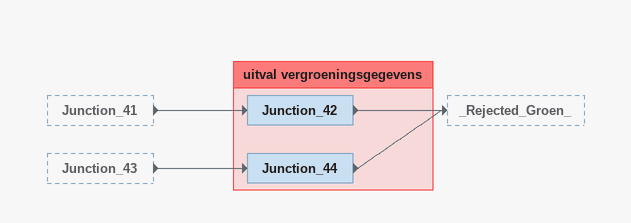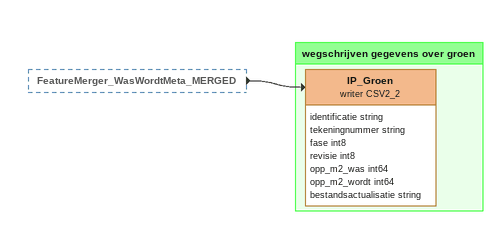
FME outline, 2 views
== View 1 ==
Junction_41 [outside]
    -> Junction_42
Junction_43 [outside]
    -> Junction_44

Bookmark: uitval vergroeningsgegevens
Junction_44
    -> _Rejected_Groen_
Junction_42
    -> _Rejected_Groen_

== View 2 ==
FeatureMerger_WasWordtMeta_MERGED [outside]
    -> IP_Groen (writer CSV2_2)

Bookmark: wegschrijven gegevens over groen
IP_Groen (writer CSV2_2)
    attributes: identificatie string, tekeningnummer string, fase int8, revisie int8, opp_m2_was int64, opp_m2_wordt int64, bestandsactualisatie string
